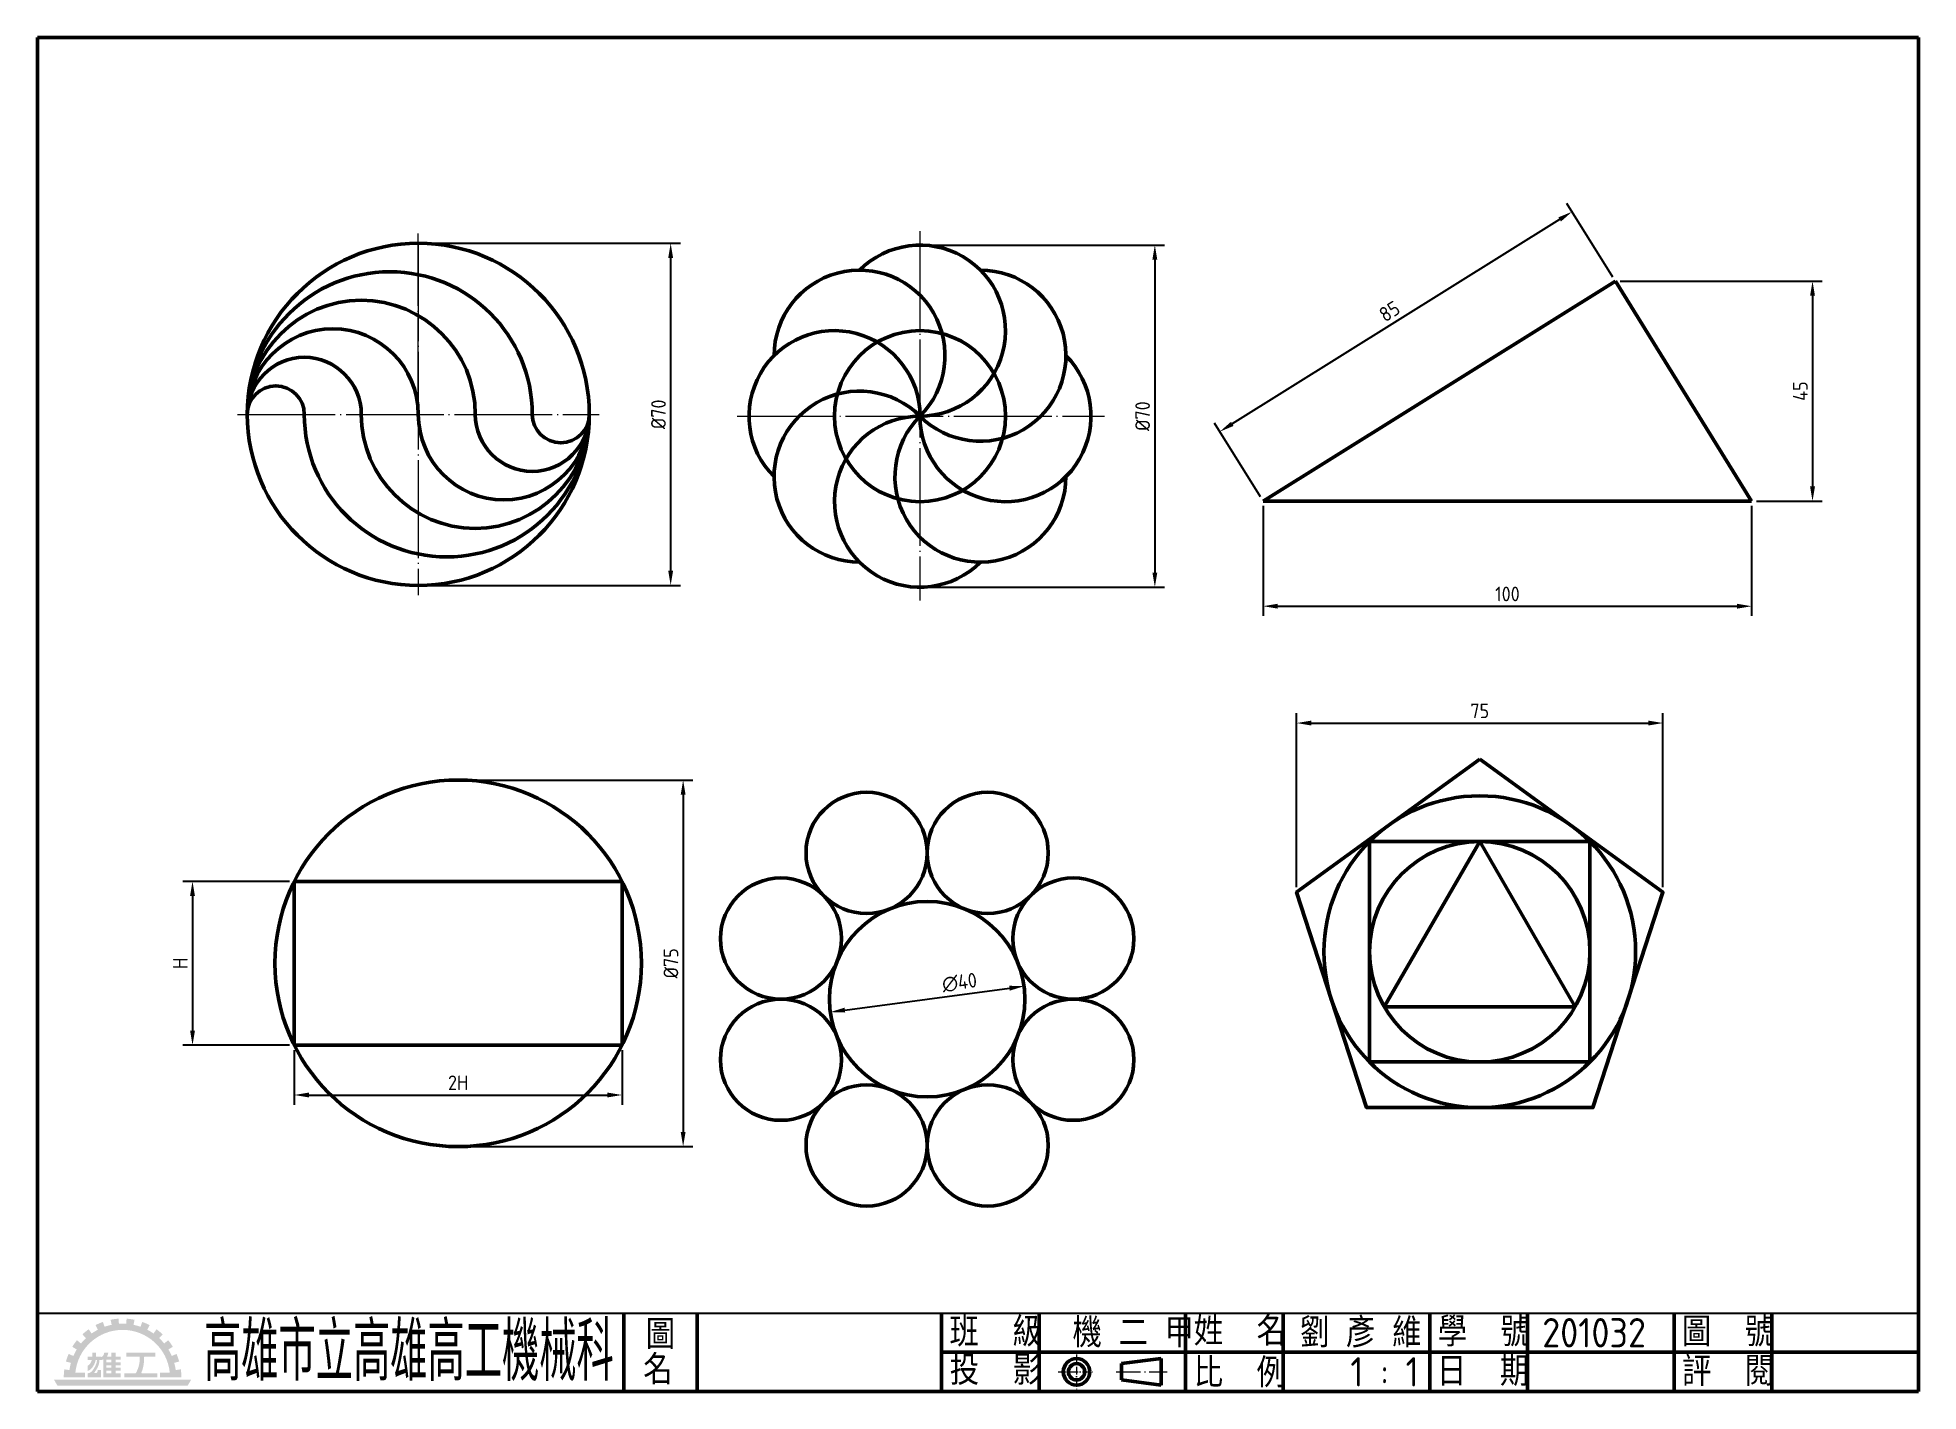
# Model space of a CAD drawing. Extents: x 25 to 410, y 10 to 287.
import ezdxf
from ezdxf.enums import TextEntityAlignment as Align

# ---------------------------------------------------------------- set-up
doc = ezdxf.new("R2010")
doc.units = 0
doc.header["$PDMODE"] = 3
for name, pattern in [('中心線', [22.2, 20, -1, 0.2, -1]), ('中心線5', [6.8, 5, -0.8, 0.2, -0.8]), ('中心線5偏位', [5.1, 2, -0.5, 0.1, -0.5, 2])]:
    doc.linetypes.add(name, pattern=pattern)
doc.layers.get('0').update_dxf_attribs({"linetype": 'CONTINUOUS'})
doc.layers.get('Defpoints').update_dxf_attribs({"linetype": 'CONTINUOUS'})
for name, color, linetype, lineweight in [('中心線層', 2, '中心線', 18), ('尺度線層', 3, 'CONTINUOUS', 18), ('文字層', 6, 'CONTINUOUS', 18), ('輪廓線層', 7, 'CONTINUOUS', 50)]:
    doc.layers.add(name, color=color, linetype=linetype, lineweight=lineweight)
doc.styles.add('CNS', font='isocp.shx', dxfattribs={"bigfont": 'chineset.shx'})
doc.dimstyles.new('CNS', dxfattribs={"dimscale": 0, "dimtxt": 3, "dimasz": 3, "dimexe": 2, "dimexo": 1, "dimgap": 1, "dimtad": 1, "dimdsep": 46, "dimtxsty": 'CNS', "dimcen": 0, "dimclrt": 1, "dimadec": 0, "dimazin": 0, "dimtfac": 1, "dimtmove": 0, "dimatfit": 3, "dimfxl": 1, "dimtolj": 1, "dimtzin": 0, "dimarcsym": 0})
doc.dimstyles.new('CNS$3', dxfattribs={"dimscale": 0, "dimtxt": 3, "dimasz": 3, "dimexe": 2, "dimexo": 1, "dimgap": 1, "dimtad": 1, "dimdsep": 46, "dimtxsty": 'CNS', "dimcen": 0, "dimclrt": 1, "dimadec": 0, "dimazin": 0, "dimtfac": 1, "dimtmove": 0, "dimatfit": 0, "dimfxl": 1, "dimtolj": 1, "dimtzin": 0, "dimarcsym": 0})

# ---------------------------------------------------------------- blocks, each defined once
blk = doc.blocks.new('*D1')
at = {"layer": 'Defpoints', "color": 0}
for p in [(102.93, 244.92), (154.59, 244.92), (102.93, 174.92)]:
    blk.add_point(p, dxfattribs=at)
at = {"layer": '尺度線層', "color": 0, "lineweight": -2}
for p, q in [((103.93, 244.92), (156.59, 244.92)), ((154.59, 177.92), (154.59, 241.92)), ((103.93, 174.92), (156.59, 174.92))]:
    blk.add_line(p, q, dxfattribs=at)
at = {"layer": '尺度線層', "color": 0}
for points in [[(154.09, 241.92), (155.09, 241.92), (154.59, 244.92)], [(154.09, 177.92), (155.09, 177.92), (154.59, 174.92)]]:
    blk.add_solid(points, dxfattribs=at)
at = {"layer": '尺度線層', "color": 1, "insert": (152.09, 209.92), "char_height": 3, "attachment_point": 5, "rotation": 90, "style": 'CNS'}
blk.add_mtext('\\A1;%%C70', dxfattribs=at)
blk = doc.blocks.new('*D2')
at = {"layer": 'Defpoints', "color": 0}
for p in [(205.62, 244.55), (205.62, 174.55), (253.7, 174.55)]:
    blk.add_point(p, dxfattribs=at)
at = {"layer": '尺度線層', "color": 0, "lineweight": -2}
for p, q in [((206.62, 244.55), (255.7, 244.55)), ((253.7, 241.55), (253.7, 177.55)), ((206.62, 174.55), (255.7, 174.55))]:
    blk.add_line(p, q, dxfattribs=at)
at = {"layer": '尺度線層', "color": 0}
for points in [[(253.2, 241.55), (254.2, 241.55), (253.7, 244.55)], [(253.2, 177.55), (254.2, 177.55), (253.7, 174.55)]]:
    blk.add_solid(points, dxfattribs=at)
at = {"layer": '尺度線層', "color": 1, "insert": (251.2, 209.55), "char_height": 3, "attachment_point": 5, "rotation": 90, "style": 'CNS'}
blk.add_mtext('\\A1;%%C70', dxfattribs=at)
blk = doc.blocks.new('*D3')
at = {"layer": 'Defpoints', "color": 0}
for p in [(347.98, 237.17), (375.87, 192.17), (388.33, 192.17)]:
    blk.add_point(p, dxfattribs=at)
at = {"layer": '尺度線層', "color": 0, "lineweight": -2}
for p, q in [((348.98, 237.17), (390.33, 237.17)), ((388.33, 234.17), (388.33, 195.17)), ((376.87, 192.17), (390.33, 192.17))]:
    blk.add_line(p, q, dxfattribs=at)
at = {"layer": '尺度線層', "color": 0}
for points in [[(387.83, 234.17), (388.83, 234.17), (388.33, 237.17)], [(387.83, 195.17), (388.83, 195.17), (388.33, 192.17)]]:
    blk.add_solid(points, dxfattribs=at)
at = {"layer": '尺度線層', "color": 1, "insert": (385.83, 214.67), "char_height": 3, "attachment_point": 5, "rotation": 90, "style": 'CNS'}
blk.add_mtext('\\A1;45', dxfattribs=at)
blk = doc.blocks.new('*D4')
at = {"layer": 'Defpoints', "color": 0}
for p in [(275.87, 192.17), (375.87, 192.17), (375.87, 170.66)]:
    blk.add_point(p, dxfattribs=at)
at = {"layer": '尺度線層', "color": 0, "lineweight": -2}
for p, q in [((275.87, 191.17), (275.87, 168.66)), ((375.87, 191.17), (375.87, 168.66)), ((278.87, 170.66), (372.87, 170.66))]:
    blk.add_line(p, q, dxfattribs=at)
at = {"layer": '尺度線層', "color": 0}
for points in [[(278.87, 171.16), (278.87, 170.16), (275.87, 170.66)], [(372.87, 171.16), (372.87, 170.16), (375.87, 170.66)]]:
    blk.add_solid(points, dxfattribs=at)
at = {"layer": '尺度線層', "color": 1, "insert": (325.87, 173.16), "char_height": 3, "attachment_point": 5, "style": 'CNS'}
blk.add_mtext('\\A1;100', dxfattribs=at)
blk = doc.blocks.new('*D5')
at = {"layer": 'Defpoints', "color": 0}
for p in [(347.98, 237.17), (267, 206.38), (275.87, 192.17)]:
    blk.add_point(p, dxfattribs=at)
at = {"layer": '尺度線層', "color": 0, "lineweight": -2}
for p, q in [((347.45, 238.02), (338.05, 253.08)), ((336.56, 249.79), (269.54, 207.97)), ((275.34, 193.02), (265.94, 208.08))]:
    blk.add_line(p, q, dxfattribs=at)
at = {"layer": '尺度線層', "color": 0}
for points in [[(336.3, 250.22), (336.83, 249.37), (339.11, 251.38)], [(269.28, 208.39), (269.81, 207.54), (267, 206.38)]]:
    blk.add_solid(points, dxfattribs=at)
at = {"layer": '尺度線層', "color": 1, "insert": (301.73, 231), "char_height": 3, "attachment_point": 5, "rotation": 31.9657, "style": 'CNS'}
blk.add_mtext('\\A1;85', dxfattribs=at)
blk = doc.blocks.new('*D6')
at = {"layer": 'Defpoints', "color": 0}
for p in [(226.92, 92.9), (187.27, 87.61)]:
    blk.add_point(p, dxfattribs=at)
at = {"layer": '尺度線層', "color": 0, "lineweight": -2}
blk.add_line((190.24, 88.01), (223.94, 92.5), dxfattribs=at)
at = {"layer": '尺度線層', "color": 0}
for points in [[(223.88, 93), (224.01, 92), (226.92, 92.9)], [(190.17, 88.51), (190.31, 87.52), (187.27, 87.61)]]:
    blk.add_solid(points, dxfattribs=at)
at = {"layer": '尺度線層', "color": 1, "insert": (213.71, 93.66), "char_height": 3, "attachment_point": 5, "rotation": 7.5862, "style": 'CNS'}
blk.add_mtext('\\A1;∅40', dxfattribs=at)
blk = doc.blocks.new('*D7')
at = {"layer": 'Defpoints', "color": 0}
for p in [(357.71, 146.75), (282.71, 112.14), (357.71, 112.14)]:
    blk.add_point(p, dxfattribs=at)
at = {"layer": '尺度線層', "color": 0, "lineweight": -2}
for p, q in [((282.71, 113.14), (282.71, 148.75)), ((285.71, 146.75), (354.71, 146.75)), ((357.71, 113.14), (357.71, 148.75))]:
    blk.add_line(p, q, dxfattribs=at)
at = {"layer": '尺度線層', "color": 0}
for points in [[(285.71, 147.25), (285.71, 146.25), (282.71, 146.75)], [(354.71, 147.25), (354.71, 146.25), (357.71, 146.75)]]:
    blk.add_solid(points, dxfattribs=at)
at = {"layer": '尺度線層', "color": 1, "insert": (320.21, 149.25), "char_height": 3, "attachment_point": 5, "style": 'CNS'}
blk.add_mtext('\\A1;75', dxfattribs=at)
blk = doc.blocks.new('*D8')
at = {"layer": 'Defpoints', "color": 0}
for p in [(111.09, 135.09), (111.09, 60.09), (157.14, 60.09)]:
    blk.add_point(p, dxfattribs=at)
at = {"layer": '尺度線層', "color": 0, "lineweight": -2}
for p, q in [((112.09, 135.09), (159.14, 135.09)), ((157.14, 132.09), (157.14, 63.09)), ((112.09, 60.09), (159.14, 60.09))]:
    blk.add_line(p, q, dxfattribs=at)
at = {"layer": '尺度線層', "color": 0}
for points in [[(156.64, 132.09), (157.64, 132.09), (157.14, 135.09)], [(156.64, 63.09), (157.64, 63.09), (157.14, 60.09)]]:
    blk.add_solid(points, dxfattribs=at)
at = {"layer": '尺度線層', "color": 1, "insert": (154.64, 97.59), "char_height": 3, "attachment_point": 5, "rotation": 90, "style": 'CNS'}
blk.add_mtext('\\A1;%%C75', dxfattribs=at)
blk = doc.blocks.new('*D9')
at = {"layer": 'Defpoints', "color": 0}
for p in [(77.55, 114.36), (56.71, 80.82), (77.55, 80.82)]:
    blk.add_point(p, dxfattribs=at)
at = {"layer": '尺度線層', "color": 0, "lineweight": -2}
for p, q in [((76.55, 114.36), (54.71, 114.36)), ((56.71, 111.36), (56.71, 83.82)), ((76.55, 80.82), (54.71, 80.82))]:
    blk.add_line(p, q, dxfattribs=at)
at = {"layer": '尺度線層', "color": 0}
for points in [[(56.21, 111.36), (57.21, 111.36), (56.71, 114.36)], [(56.21, 83.82), (57.21, 83.82), (56.71, 80.82)]]:
    blk.add_solid(points, dxfattribs=at)
at = {"layer": '尺度線層', "color": 1, "insert": (54.21, 97.59), "char_height": 3, "attachment_point": 5, "rotation": 90, "style": 'CNS'}
blk.add_mtext('\\A1;H', dxfattribs=at)
blk = doc.blocks.new('*D10')
at = {"layer": 'Defpoints', "color": 0}
for p in [(77.55, 80.82), (144.63, 80.82), (144.63, 70.64)]:
    blk.add_point(p, dxfattribs=at)
at = {"layer": '尺度線層', "color": 0, "lineweight": -2}
for p, q in [((77.55, 79.82), (77.55, 68.64)), ((144.63, 79.82), (144.63, 68.64)), ((80.55, 70.64), (141.63, 70.64))]:
    blk.add_line(p, q, dxfattribs=at)
at = {"layer": '尺度線層', "color": 0}
for points in [[(80.55, 71.14), (80.55, 70.14), (77.55, 70.64)], [(141.63, 71.14), (141.63, 70.14), (144.63, 70.64)]]:
    blk.add_solid(points, dxfattribs=at)
at = {"layer": '尺度線層', "color": 1, "insert": (111.09, 73.14), "char_height": 3, "attachment_point": 5, "style": 'CNS'}
blk.add_mtext('\\A1;2H', dxfattribs=at)

msp = doc.modelspace()

# ---------------------------------------------------------------- hatches: boundary and pattern name
at = {"layer": '文字層'}
h = msp.add_hatch(color=256, dxfattribs=at)
h.paths.add_polyline_path([(47.444, 22.616), (47.93, 23.553, 0.034161), (46.423, 24.208), (46.069, 23.213, 0.034161), (44.626, 23.617), (44.841, 24.651, 0.034161), (43.213, 24.875), (43.141, 23.821, 0.034161), (41.642, 23.821), (41.57, 24.875, 0.034161), (39.942, 24.651), (40.157, 23.617, 0.034161), (38.714, 23.213), (38.36, 24.208, 0.034161), (36.853, 23.553), (37.339, 22.616, 0.034161), (36.058, 21.837), (35.449, 22.699, 0.034161), (34.174, 21.663), (34.895, 20.891, 0.034161), (33.872, 19.795), (33.053, 20.462, 0.034161), (32.105, 19.119), (33.008, 18.571, 0.034161), (32.318, 17.24), (31.35, 17.661, 0.034161), (30.799, 16.112), (31.816, 15.827, 0.034161), (31.511, 14.36), (30.465, 14.504, 0.034161), (30.353, 12.864), (32.676, 12.864), (34.725, 12.864), (34.725, 13.815), (32.723, 13.815, -0.906522), (52.06, 13.815), (50.058, 13.815), (50.058, 12.864), (52.107, 12.864), (54.43, 12.864, 0.034161), (54.318, 14.504), (53.271, 14.36, 0.034161), (52.966, 15.827), (53.983, 16.112, 0.034161), (53.433, 17.661), (52.465, 17.24, 0.034161), (51.775, 18.571), (52.677, 19.119, 0.034161), (51.73, 20.462), (50.911, 19.795, 0.034161), (49.887, 20.891), (50.608, 21.663, 0.034161), (49.334, 22.699), (48.725, 21.837, 0.034161)])
h.paths.add_polyline_path([(56.436, 12.4), (28.347, 12.4), (29.086, 11.133), (55.697, 11.133)])
h.paths.add_polyline_path([(46.772, 16.976, -0.4324623), (46.877, 17.088), (49.129, 17.088), (49.129, 17.933), (43.173, 17.933), (43.173, 17.088), (45.816, 17.088, -0.4062896), (45.922, 16.986, -0.1355675), (45.125, 13.763, -0.2710986), (45.033, 13.709), (42.771, 13.709), (42.771, 12.864), (49.53, 12.864), (49.53, 13.709), (46.349, 13.709, -0.534383), (46.251, 13.855, 0.1140408)], flags=17)
edge = h.paths.add_edge_path(flags=17)
edge.add_line((42.011, 17.088), (40.955, 17.088))
edge.add_line((40.955, 17.088), (40.955, 17.933))
edge.add_line((40.955, 17.933), (40.11, 17.933))
edge.add_line((40.11, 17.933), (40.11, 17.088))
edge.add_line((40.11, 17.088), (39.187, 17.088))
edge.add_arc((36.665, 18.427), 2.855, 332.04919, 350.04876)
edge.add_line((39.477, 17.933), (38.632, 17.933))
edge.add_arc((37.652, 17.916), 0.98, -69.28167, 0.98538, ccw=False)
edge.add_line((37.999, 17), (37.998, 17.088))
edge.add_line((37.998, 17.088), (36.943, 17.088))
edge.add_spline(control_points=[(36.943, 17.088), (36.943, 17.089), (36.958, 17.371), (36.968, 17.652), (36.971, 17.933)], knot_values=[0, 0, 0, 0, 0.0095957, 4.0021691, 4.0021691, 4.0021691, 4.0021691], degree=3, periodic=0)
edge.add_line((36.971, 17.933), (36.204, 17.933))
edge.add_spline(control_points=[(36.204, 17.933), (36.213, 17.666), (36.243, 17.394), (36.228, 17.128)], knot_values=[0, 0, 0, 0, 3.8001495, 3.8001495, 3.8001495, 3.8001495], degree=3, periodic=0)
edge.add_arc((36.185, 17.131), 0.0422, -90, 0.98697, ccw=False)
edge.add_line((36.185, 17.088), (35.253, 17.088))
edge.add_line((35.253, 17.088), (35.253, 16.408))
edge.add_line((35.253, 16.408), (36.057, 16.408))
edge.add_spline(control_points=[(36.057, 16.408), (36.078, 16.332), (35.96, 16.031), (35.732, 15.602), (35.417, 15.324), (35.253, 15.249)], knot_values=[7.3300886, 7.3300886, 7.3300886, 7.3300886, 8.5708359, 11.5701734, 14.1242576, 14.1242576, 14.1242576, 14.1242576], degree=3, periodic=0)
edge.add_line((35.253, 15.249), (35.253, 14.178))
edge.add_spline(control_points=[(35.253, 14.178), (35.487, 14.263), (36.028, 14.577), (36.54, 15.345), (36.803, 16.009), (36.869, 16.352), (36.878, 16.408)], knot_values=[7.2349194, 7.2349194, 7.2349194, 7.2349194, 10.7683339, 15.8632474, 20.0182649, 20.8272028, 20.8272028, 20.8272028, 20.8272028], degree=3, periodic=0)
edge.add_line((36.878, 16.408), (37.154, 16.394))
edge.add_spline(control_points=[(37.154, 16.394), (37.133, 16.054), (36.941, 15.401), (36.475, 14.575), (35.975, 13.884), (35.463, 13.712), (35.253, 13.709)], knot_values=[0, 0, 0, 0, 4.8346594, 9.4113524, 13.5713852, 16.5633311, 16.5633311, 16.5633311, 16.5633311], degree=3, periodic=0)
edge.add_line((35.253, 13.709), (35.253, 12.864))
edge.add_line((35.253, 12.864), (37.998, 12.864))
edge.add_line((37.998, 12.864), (37.998, 14.387))
edge.add_line((37.998, 14.387), (37.389, 14.387))
edge.add_arc((37.389, 14.303), 0.0845, 90, 183.95095)
edge.add_arc((36.676, 14.253), 0.63, -55.81642, 3.95095, ccw=False)
edge.add_line((37.03, 13.732), (36.7, 13.732))
edge.add_arc((36.7, 13.817), 0.0845, 142.65089, 270, ccw=False)
edge.add_spline(control_points=[(36.633, 13.868), (36.798, 14.085), (37.112, 14.583), (37.548, 15.41), (37.643, 16.069), (37.668, 16.408)], knot_values=[0, 0, 0, 0, 3.8826483, 8.339679, 13.167216, 13.167216, 13.167216, 13.167216], degree=3, periodic=0)
edge.add_line((37.668, 16.408), (38.003, 16.408))
edge.add_arc((37.725, 18.151), 1.765, 279.05865, 293.21741)
edge.add_line((38.421, 16.529), (38.421, 12.864))
edge.add_line((38.421, 12.864), (42.011, 12.864))
edge.add_line((42.011, 12.864), (42.011, 13.709))
edge.add_line((42.011, 13.709), (40.955, 13.709))
edge.add_line((40.955, 13.709), (40.955, 14.202))
edge.add_line((40.955, 14.202), (42.011, 14.202))
edge.add_line((42.011, 14.202), (42.011, 14.836))
edge.add_line((42.011, 14.836), (40.955, 14.836))
edge.add_line((40.955, 14.836), (40.955, 15.328))
edge.add_line((40.955, 15.328), (42.011, 15.328))
edge.add_line((42.011, 15.328), (42.011, 15.962))
edge.add_line((42.011, 15.962), (40.955, 15.962))
edge.add_line((40.955, 15.962), (40.955, 16.455))
edge.add_line((40.955, 16.455), (42.011, 16.455))
edge.add_line((42.011, 16.455), (42.011, 17.088))
h.paths.add_polyline_path([(40.11, 16.455), (40.11, 15.962), (39.097, 15.962), (39.097, 16.455)], flags=16)
h.paths.add_polyline_path([(40.11, 15.328), (40.11, 14.836), (39.097, 14.836), (39.097, 15.328)], flags=16)
h.paths.add_polyline_path([(40.11, 14.202), (40.11, 13.709), (39.097, 13.709), (39.097, 14.202)], flags=16)

# ---------------------------------------------------------------- linework, layer by layer
msp.add_line((25, 26), (410, 26))
at = {"layer": '中心線層'}
for p, q in [((102.928, 209.919), (102.928, 246.919)), ((205.624, 247.398), (205.624, 171.856)), ((102.928, 244.919), (102.928, 172.919)), ((65.928, 209.919), (139.928, 209.919)), ((168.186, 209.546), (243.397, 209.546))]:
    msp.add_line(p, q, dxfattribs=at)
at = {"layer": '中心線層', "linetype": '中心線5偏位', "ltscale": 0.8}
for p, q in [((237.67, 17.52), (237.67, 10.434)), ((233.925, 14), (241.256, 14))]:
    msp.add_line(p, q, dxfattribs=at)
at = {"layer": '中心線層', "linetype": '中心線5'}
msp.add_line((245.756, 14), (256.208, 14), dxfattribs=at)
at = {"layer": '輪廓線層', "color": 5}
for p, q in [((410, 287), (25, 287)), ((25, 287), (25, 10)), ((410, 10), (410, 287)), ((25, 10), (410, 10))]:
    msp.add_line(p, q, dxfattribs=at)
at = {"layer": '輪廓線層'}
for p, q in [((347.978, 237.167), (275.867, 192.167)), ((347.978, 237.167), (375.867, 192.167)), ((275.867, 192.167), (375.867, 192.167)), ((275.867, 192.167), (347.978, 192.167)), ((297.655, 122.509), (342.768, 122.509)), ((297.655, 77.396), (297.655, 122.509)), ((320.212, 122.509), (300.677, 88.675)), ((339.746, 88.675), (320.212, 122.509)), ((342.768, 122.509), (342.768, 77.396)), ((77.549, 114.36), (77.549, 80.819)), ((77.549, 114.36), (111.09, 114.36)), ((111.09, 114.36), (144.631, 114.36)), ((144.631, 114.36), (144.631, 80.819)), ((300.677, 88.675), (339.746, 88.675)), ((77.549, 80.819), (144.631, 80.819)), ((342.768, 77.396), (297.655, 77.396)), ((246.862, 15.673), (254.99, 16.709)), ((246.862, 15.673), (246.862, 12.327)), ((254.99, 16.709), (254.99, 11.291)), ((246.862, 12.327), (254.99, 11.291))]:
    msp.add_line(p, q, dxfattribs=at)
at = {"layer": '輪廓線層', "color": 4}
for p, q in [((145, 10), (145, 26)), ((160, 10), (160, 26)), ((210, 10), (210, 26)), ((230, 10), (230, 26)), ((260, 10), (260, 26)), ((280, 10), (280, 26)), ((310, 10), (310, 26)), ((330, 10), (330, 26)), ((360, 10), (360, 26)), ((380, 10), (380, 26)), ((210, 18), (410, 18))]:
    msp.add_line(p, q, dxfattribs=at)
at = {"layer": '輪廓線層'}
msp.add_lwpolyline([(320.212, 139.382), (282.712, 112.137), (297.035, 68.053), (343.388, 68.053), (357.712, 112.137)], close=True, dxfattribs=at)
for centre, radius in [((205.624, 209.546), 17.5), ((111.09, 97.589), 37.5), ((194.692, 120.187), 12.398), ((219.489, 120.187), 12.398), ((320.212, 99.953), 31.899), ((320.212, 99.953), 22.556), ((177.158, 102.653), 12.398), ((237.023, 102.653), 12.398), ((207.091, 90.255), 20), ((177.158, 77.857), 12.398), ((237.023, 77.857), 12.398), ((194.692, 60.323), 12.398), ((219.489, 60.323), 12.398), ((237.67, 14), 2.709), ((237.67, 14), 1.673)]:
    msp.add_circle(centre, radius, dxfattribs=at)
for centre, radius, start, end in [((102.928, 209.919), 35, 0, 180), ((102.928, 209.919), 35, 0, 180), ((102.928, 209.919), 35, 0, 180), ((205.624, 227.046), 17.5, 270, 135), ((97.095, 209.919), 29.167, 0, 180), ((193.25, 221.921), 17.5, 315, 180), ((217.999, 221.921), 17.5, 225, 90), ((91.262, 209.919), 23.333, 0, 180), ((85.428, 209.919), 17.5, 0, 180), ((188.124, 209.546), 17.5, 0, 225), ((188.124, 209.546), 17.5, 360, 225), ((79.595, 209.919), 11.667, 0, 180), ((223.124, 209.546), 17.5, 180, 45), ((73.762, 209.919), 5.833, 0, 180), ((193.25, 197.172), 17.5, 45, 270), ((102.928, 209.919), 35, 180, 0), ((102.928, 209.919), 35, 180, 0), ((102.928, 209.919), 35, 180, 0), ((108.762, 209.919), 29.167, 180, 0), ((114.595, 209.919), 23.333, 180, 0), ((120.428, 209.919), 17.5, 180, 0), ((126.262, 209.919), 11.667, 180, 0), ((132.095, 209.919), 5.833, 180, 0), ((205.624, 192.046), 17.5, 90, 315), ((217.999, 197.172), 17.5, 135, 0)]:
    msp.add_arc(centre, radius, start, end, dxfattribs=at)

# ---------------------------------------------------------------- texts
at = {"layer": '文字層', "style": 'CNS', "width": 0.63661}
msp.add_text('高雄市立高雄高工機械科', height=12, dxfattribs=at).set_placement((59.063, 12.133), (142.937, 12.133), align=Align.FIT)
at = {"layer": '文字層', "style": 'CNS'}
for s, p in [('圖', (149.477, 18.674)), ('班  級', (211.66, 19.175)), ('  機 二 甲', (230, 19)), ('姓  名', (261.674, 19.359)), (' 劉 彥 維', (280, 19)), ('學  號', (311.613, 19.188)), ('201032', (333, 19)), ('圖  號', (361.589, 19.177)), ('名', (148.974, 11.447)), ('投  影', (211.727, 11.323)), ('比  例', (261.676, 10.825)), ('    1 : 1', (280, 11)), ('日  期', (311.444, 11.107)), ('評  閱', (361.602, 11.103))]:
    msp.add_text(s, height=6, dxfattribs=at).set_placement(p)

# ---------------------------------------------------------------- dimensions: what is measured, and where the dimension line sits
at = {"layer": '尺度線層'}
dim = msp.add_aligned_dim(p1=(347.978, 237.167), p2=(275.867, 192.167), distance=-16.754, dimstyle='CNS', override={"dimscale": 1}, dxfattribs=at)
dim.commit()
dim.dimension.update_dxf_attribs({"geometry": '*D5', "text_midpoint": (301.729, 231.002)})
for base, p1, p2, text, picture, middle in [((154.585, 244.919), (102.928, 174.919), (102.928, 244.919), '%%C<>', '*D1', (152.085, 209.919)), ((253.7, 174.546), (205.624, 244.546), (205.624, 174.546), '%%C<>', '*D2', (251.2, 209.546)), ((157.14, 60.089), (111.09, 135.089), (111.09, 60.089), '%%C<>', '*D8', (154.64, 97.589)), ((56.706, 80.819), (77.549, 114.36), (77.549, 80.819), 'H', '*D9', (54.206, 97.589))]:
    dim = msp.add_linear_dim(base=base, p1=p1, p2=p2, angle=90, text=text, dimstyle='CNS', override={"dimscale": 1}, dxfattribs=at)
    dim.commit()
    dim.dimension.update_dxf_attribs({"geometry": picture, "text_midpoint": middle})
dim = msp.add_linear_dim(base=(388.325, 192.167), p1=(347.978, 237.167), p2=(375.867, 192.167), angle=90, dimstyle='CNS', override={"dimscale": 1}, dxfattribs=at)
dim.commit()
dim.dimension.update_dxf_attribs({"geometry": '*D3', "text_midpoint": (385.825, 214.667)})
for base, p1, p2, picture, middle in [((375.867, 170.663), (275.867, 192.167), (375.867, 192.167), '*D4', (325.867, 173.163)), ((357.712, 146.751), (282.712, 112.137), (357.712, 112.137), '*D7', (320.212, 149.251))]:
    dim = msp.add_linear_dim(base=base, p1=p1, p2=p2, dimstyle='CNS', override={"dimscale": 1}, dxfattribs=at)
    dim.commit()
    dim.dimension.update_dxf_attribs({"geometry": picture, "text_midpoint": middle})
dim = msp.add_diameter_dim_2p(p1=(187.266, 87.615), p2=(226.915, 92.895), dimstyle='CNS$3', override={"dimscale": 1}, dxfattribs=at)
dim.commit()
dim.dimension.update_dxf_attribs({"geometry": '*D6', "text_midpoint": (214.036, 91.18), "dimtype": 163})
dim = msp.add_linear_dim(base=(144.631, 70.636), p1=(77.549, 80.819), p2=(144.631, 80.819), text='2H', dimstyle='CNS', override={"dimscale": 1}, dxfattribs=at)
dim.commit()
dim.dimension.update_dxf_attribs({"geometry": '*D10', "text_midpoint": (111.09, 73.136)})

doc.saveas('drawing.dxf')
